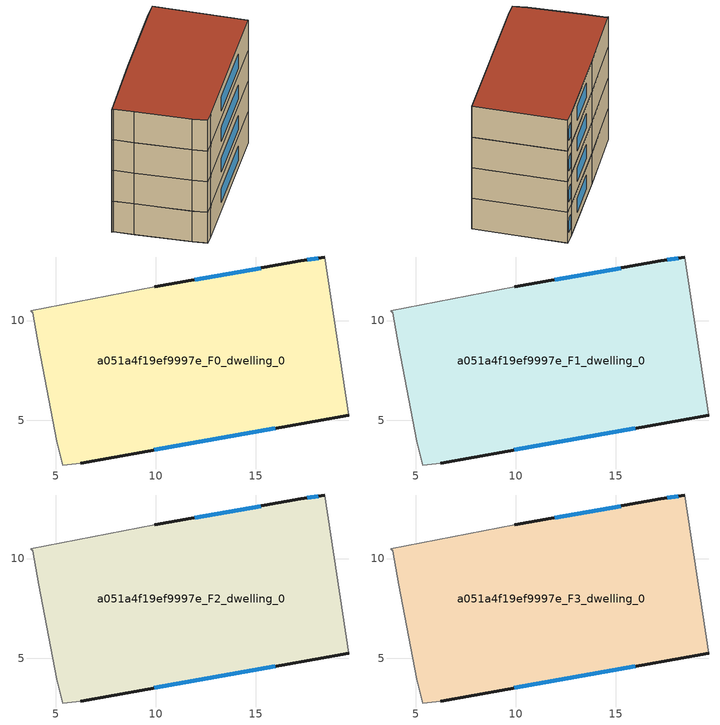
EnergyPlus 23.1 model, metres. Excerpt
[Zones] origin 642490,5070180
a051a4f19ef9997e_F0_dwelling_0
 floor ground (EU_floor_Construction): 19.66,5.27 18.47,13.18 17.27,12.98 9.96,11.68 3.76,10.48 3.85,10.38 4.15,8.68 5.05,3.97 5.35,2.77 6.25,2.87 z0
 wall outside (EU_wall_Construction): 19.66,5.27 6.25,2.87 / 9.96,11.68 17.27,12.98 18.47,13.18 z0:3
 wall adiabatic (EU_wall_Construction): 6.25,2.87 5.35,2.77 5.05,3.97 4.15,8.68 3.85,10.38 3.76,10.48 9.96,11.68 / 18.47,13.18 19.66,5.27 z0:3
 window (EU_Window_Construction): 15.97,4.61 9.94,3.53 / 11.97,12.04 15.25,12.62 / 17.6,13.03 18.14,13.12 z0.83:2.17
a051a4f19ef9997e_F1_dwelling_0
 floor to a051a4f19ef9997e_F0_dwelling_0 (EU_floor_Construction): 19.66,5.27 18.47,13.18 17.26,12.98 9.96,11.68 3.75,10.48 3.85,10.38 4.15,8.68 5.05,3.97 5.35,2.77 6.25,2.87 z3
 wall outside (EU_wall_Construction): 19.66,5.27 6.25,2.87 / 9.96,11.68 17.27,12.98 18.47,13.18 z3:6
 wall adiabatic (EU_wall_Construction): 6.25,2.87 5.35,2.77 5.05,3.97 4.15,8.68 3.85,10.38 3.76,10.48 9.96,11.68 / 18.47,13.18 19.66,5.27 z3:6
 window (EU_Window_Construction): 15.97,4.61 9.94,3.53 / 11.97,12.04 15.25,12.62 / 17.6,13.03 18.14,13.12 z3.83:5.17
a051a4f19ef9997e_F2_dwelling_0
 floor to a051a4f19ef9997e_F1_dwelling_0 (EU_floor_Construction): 19.66,5.27 18.47,13.18 17.26,12.98 9.96,11.68 3.75,10.48 3.85,10.38 4.15,8.68 5.05,3.97 5.35,2.77 6.25,2.87 z6
 wall outside (EU_wall_Construction): 19.66,5.27 6.25,2.87 / 9.96,11.68 17.27,12.98 18.47,13.18 z6:9
 wall adiabatic (EU_wall_Construction): 6.25,2.87 5.35,2.77 5.05,3.97 4.15,8.68 3.85,10.38 3.76,10.48 9.96,11.68 / 18.47,13.18 19.66,5.27 z6:9
 window (EU_Window_Construction): 15.97,4.61 9.94,3.53 / 11.97,12.04 15.25,12.62 / 17.6,13.03 18.14,13.12 z6.83:8.17
a051a4f19ef9997e_F3_dwelling_0
 floor to a051a4f19ef9997e_F2_dwelling_0 (EU_floor_Construction): 19.66,5.27 18.47,13.18 17.26,12.98 9.96,11.68 3.75,10.48 3.85,10.38 4.15,8.68 5.05,3.97 5.35,2.77 6.25,2.87 z9
 wall outside (EU_wall_Construction): 19.66,5.27 6.25,2.87 / 9.96,11.68 17.27,12.98 18.47,13.18 z9:12
 wall adiabatic (EU_wall_Construction): 6.25,2.87 5.35,2.77 5.05,3.97 4.15,8.68 3.85,10.38 3.76,10.48 9.96,11.68 / 18.47,13.18 19.66,5.27 z9:12
 window (EU_Window_Construction): 15.97,4.61 9.94,3.53 / 11.97,12.04 15.25,12.62 / 17.6,13.03 18.14,13.12 z9.83:11.17
 roof outside (EU_roof_Construction): 18.47,13.18 19.66,5.27 6.25,2.87 5.35,2.77 5.05,3.97 4.15,8.68 3.85,10.38 3.76,10.48 9.96,11.68 17.27,12.98 z12
[Building]
EU S2 Campaign: North Axis=0; Terrain=City; Solar Distribution=FullExterior
[Site:Location]
Lyon-Bron: Latitude=45.75; Longitude=5; Time Zone=1; Elevation=198
[SizingPeriod:WeatherFileDays]
AnnualSizingPeriod: Begin Month=1; Begin Day of Month=1; End Month=12; End Day of Month=31; Day of Week for Start Day=Monday; Use Weather File Daylight Saving Period=No; Use Weather File Rain and Snow Indicators=No
[MATERIAL]
EU_InternalMass_Material: Roughness=MediumRough; Thickness=0.1; Conductivity=1; Density=1800; Specific Heat=900; Thermal Absorptance=0.9; Solar Absorptance=0.7; Visible Absorptance=0.7
[MATERIAL:NOMASS] Roughness=MediumRough; Thermal Absorptance=0.9; Solar Absorptance=0.7; Visible Absorptance=0.7
Name | Thermal Resistance
EU_wall_NoMass | 0.87146
EU_roof_NoMass | 0.842276
EU_floor_NoMass | 0.496999
[WINDOWMATERIAL:SIMPLEGLAZINGSYSTEM]
EU_Window_SimpleGlazing: UFactor=2.2525; Solar Heat Gain Coefficient=0.76; Visible Transmittance=0.76
[CONSTRUCTION]
EU_wall_Construction: EU_wall_NoMass
EU_roof_Construction: EU_roof_NoMass
EU_floor_Construction: EU_floor_NoMass
EU_InternalMass_Construction: EU_InternalMass_Material
EU_Window_Construction: EU_Window_SimpleGlazing
[ZONE] Type=1; Multiplier=1; Ceiling Height=autocalculate; Floor Area=autocalculate; Part of Total Floor Area=Yes
Name | Volume
a051a4f19ef9997e_F0_dwelling_0 | 353.447
a051a4f19ef9997e_F1_dwelling_0; a051a4f19ef9997e_F2_dwelling_0; a051a4f19ef9997e_F3_dwelling_0 | 353.446
[INTERNALMASS] Construction=EU_InternalMass_Construction; Surface Area=117.816
Name | Zone or ZoneList
a051a4f19ef9997e_F0_dwelling_0_EU_InternalMass | a051a4f19ef9997e_F0_dwelling_0
a051a4f19ef9997e_F1_dwelling_0_EU_InternalMass | a051a4f19ef9997e_F1_dwelling_0
a051a4f19ef9997e_F2_dwelling_0_EU_InternalMass | a051a4f19ef9997e_F2_dwelling_0
a051a4f19ef9997e_F3_dwelling_0_EU_InternalMass | a051a4f19ef9997e_F3_dwelling_0
[OTHEREQUIPMENT] Fuel Type=Electricity; Design Level Calculation Method=Watts/Area; Power per Zone Floor Area=1; Fraction Latent=0; Fraction Radiant=0; Fraction Lost=0; Carbon Dioxide Generation Rate=0; EndUse Subcategory=EU_Step8_InternalGains
Name | Zone or ZoneList or Space or SpaceList | Schedule
EU_Step8_InternalGain_a051a4f19ef9997e_F0_dwelling_0_f000 | a051a4f19ef9997e_F0_dwelling_0 | EU_Step8_GainSchedule_a051a4f19ef9997e_F0_dwelling_0_f000
EU_Step8_InternalGain_a051a4f19ef9997e_F1_dwelling_0_f000 | a051a4f19ef9997e_F1_dwelling_0 | EU_Step8_GainSchedule_a051a4f19ef9997e_F1_dwelling_0_f000
EU_Step8_InternalGain_a051a4f19ef9997e_F2_dwelling_0_f000 | a051a4f19ef9997e_F2_dwelling_0 | EU_Step8_GainSchedule_a051a4f19ef9997e_F2_dwelling_0_f000
EU_Step8_InternalGain_a051a4f19ef9997e_F3_dwelling_0_f000 | a051a4f19ef9997e_F3_dwelling_0 | EU_Step8_GainSchedule_a051a4f19ef9997e_F3_dwelling_0_f000
[ZONEVENTILATION:DESIGNFLOWRATE] Schedule=EU_AlwaysOn; Design Flow Rate Calculation Method=AirChanges/Hour; Air Changes per Hour=0.425; Ventilation Type=Natural; Fan Pressure Rise=0; Fan Total Efficiency=1; Constant Term Coefficient=1; Temperature Term Coefficient=0; Velocity Term Coefficient=0; Velocity Squared Term Coefficient=0; Minimum Indoor Temperature=-100; Maximum Indoor Temperature=100; Delta Temperature=-100; Minimum Outdoor Temperature=-100; Maximum Outdoor Temperature=100; Maximum Wind Speed=40
Name | Zone or ZoneList or Space or SpaceList
EU_ConstantAir_a051a4f19ef9997e_F0_dwelling_0 | a051a4f19ef9997e_F0_dwelling_0
EU_ConstantAir_a051a4f19ef9997e_F1_dwelling_0 | a051a4f19ef9997e_F1_dwelling_0
EU_ConstantAir_a051a4f19ef9997e_F2_dwelling_0 | a051a4f19ef9997e_F2_dwelling_0
EU_ConstantAir_a051a4f19ef9997e_F3_dwelling_0 | a051a4f19ef9997e_F3_dwelling_0
[HVACTEMPLATE:THERMOSTAT] Constant Heating Setpoint=20; Constant Cooling Setpoint=50
EU_HeatOnly_a051a4f19ef9997e_F0_dwelling_0; EU_HeatOnly_a051a4f19ef9997e_F1_dwelling_0; EU_HeatOnly_a051a4f19ef9997e_F2_dwelling_0; EU_HeatOnly_a051a4f19ef9997e_F3_dwelling_0
[HVACTEMPLATE:ZONE:IDEALLOADSAIRSYSTEM] System Availability Schedule=EU_AlwaysOn; Maximum Heating Supply Air Temperature=50; Minimum Cooling Supply Air Temperature=13; Maximum Heating Supply Air Humidity Ratio=0.0156; Minimum Cooling Supply Air Humidity Ratio=0.0077; Heating Limit=NoLimit; Cooling Limit=NoLimit; Heating Availability Schedule=EU_AlwaysOn; Cooling Availability Schedule=EU_CoolingOff; Dehumidification Control Type=ConstantSensibleHeatRatio; Cooling Sensible Heat Ratio=0.7; Dehumidification Setpoint=60; Humidification Control Type=None; Humidification Setpoint=30; Outdoor Air Method=None; Outdoor Air Flow Rate per Person=0.00944; Outdoor Air Flow Rate per Zone Floor Area=0; Outdoor Air Flow Rate per Zone=0; Demand Controlled Ventilation Type=None; Outdoor Air Economizer Type=NoEconomizer; Heat Recovery Type=None; Sensible Heat Recovery Effectiveness=0.7; Latent Heat Recovery Effectiveness=0.65
Name | Template Thermostat
a051a4f19ef9997e_F0_dwelling_0 | EU_HeatOnly_a051a4f19ef9997e_F0_dwelling_0
a051a4f19ef9997e_F1_dwelling_0 | EU_HeatOnly_a051a4f19ef9997e_F1_dwelling_0
a051a4f19ef9997e_F2_dwelling_0 | EU_HeatOnly_a051a4f19ef9997e_F2_dwelling_0
a051a4f19ef9997e_F3_dwelling_0 | EU_HeatOnly_a051a4f19ef9997e_F3_dwelling_0
[SIZING:ZONE] Zone Cooling Design Supply Air Temperature Input Method=SupplyAirTemperature; Zone Cooling Design Supply Air Temperature=13; Zone Heating Design Supply Air Temperature Input Method=SupplyAirTemperature; Zone Heating Design Supply Air Temperature=50; Zone Cooling Design Supply Air Humidity Ratio=0.008; Zone Heating Design Supply Air Humidity Ratio=0.008; Cooling Design Air Flow Method=DesignDay; Cooling Design Air Flow Rate=0; Cooling Minimum Air Flow per Zone Floor Area=0.000762; Cooling Minimum Air Flow=0; Cooling Minimum Air Flow Fraction=0.2; Heating Design Air Flow Method=DesignDay; Heating Design Air Flow Rate=0; Heating Maximum Air Flow per Zone Floor Area=0.002032; Heating Maximum Air Flow=0.141576; Heating Maximum Air Flow Fraction=0.3; Account for Dedicated Outdoor Air System=No; Dedicated Outdoor Air System Control Strategy=NeutralSupplyAir; Dedicated Outdoor Air Low Setpoint Temperature for Design=autosize; Dedicated Outdoor Air High Setpoint Temperature for Design=autosize; Zone Load Sizing Method=Sensible Load Only No Latent Load; Zone Latent Cooling Design Supply Air Humidity Ratio Input Method=HumidityRatioDifference; Zone Cooling Design Supply Air Humidity Ratio Difference=0.005; Zone Latent Heating Design Supply Air Humidity Ratio Input Method=HumidityRatioDifference; Zone Humidification Design Supply Air Humidity Ratio Difference=0.005
a051a4f19ef9997e_F0_dwelling_0; a051a4f19ef9997e_F1_dwelling_0; a051a4f19ef9997e_F2_dwelling_0; a051a4f19ef9997e_F3_dwelling_0
[SCHEDULE:CONSTANT]
Name | Hourly Value
EU_AlwaysOn | 1
EU_CoolingOff | 0
[SCHEDULE:FILE] Column Number=1; Rows to Skip at Top=0; Number of Hours of Data=8760; Column Separator=Comma; Interpolate to Timestep=No; Minutes per Item=60; Adjust Schedule for Daylight Savings=Yes
Name | File
EU_Step8_GainSchedule_a051a4f19ef9997e_F0_dwelling_0_f000 | ../../schedules/a051a4f19ef9997e/a051a4f19ef9997e_F0_dwelling_0_f000_gain.csv
EU_Step8_GainSchedule_a051a4f19ef9997e_F1_dwelling_0_f000 | ../../schedules/a051a4f19ef9997e/a051a4f19ef9997e_F1_dwelling_0_f000_gain.csv
EU_Step8_GainSchedule_a051a4f19ef9997e_F2_dwelling_0_f000 | ../../schedules/a051a4f19ef9997e/a051a4f19ef9997e_F2_dwelling_0_f000_gain.csv
EU_Step8_GainSchedule_a051a4f19ef9997e_F3_dwelling_0_f000 | ../../schedules/a051a4f19ef9997e/a051a4f19ef9997e_F3_dwelling_0_f000_gain.csv
